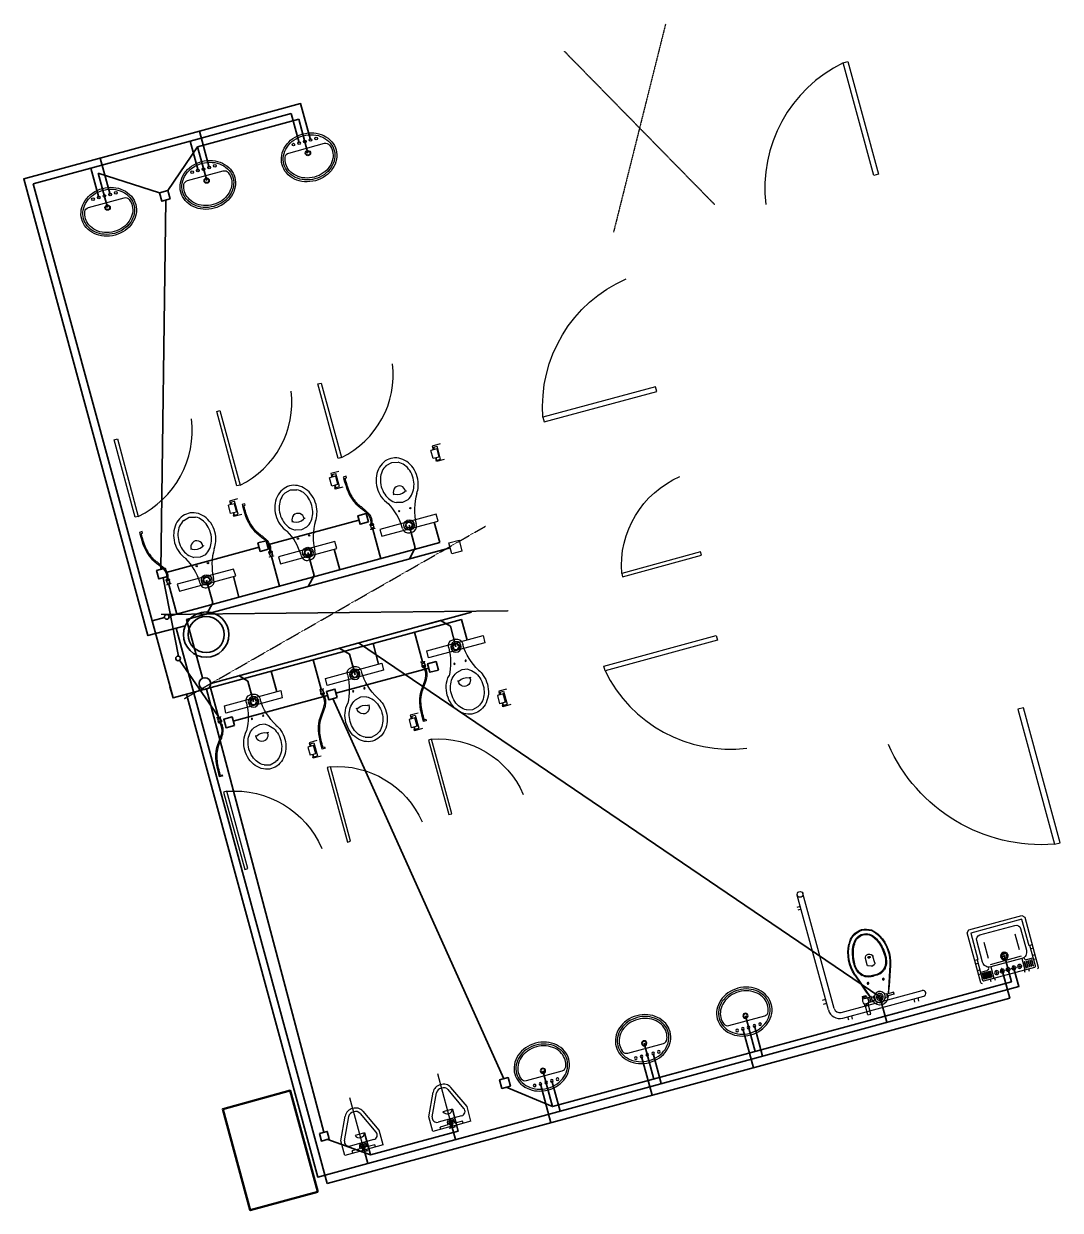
# Model space of a CAD drawing. Header units: millimetres. Extents: x -31731215 to 29997125, y -14487545 to 25622576.
# Drawn here: x 1965087 to 1973978, y -1038664 to -1028488 of the extents above; entities that cross this region are included whole.
import ezdxf

# ---------------------------------------------------------------- set-up
doc = ezdxf.new("R2010")
doc.units = ezdxf.units.MM
doc.header["$MEASUREMENT"] = 0
doc.linetypes.add('CENTER2', pattern=[28.575, 19.05, -3.175, 3.175, -3.175])
doc.linetypes.add('DASHED', pattern=[0.75, 0.5, -0.25])
for name, color, linetype in [('AUDI$BACK', 8, 'Continuous'), ('OFFICE$BACK', 8, 'Continuous'), ('Texty', 3, 'Continuous')]:
    doc.layers.add(name, color=color, linetype=linetype)
for name, color, linetype, lineweight in [('cold water supply', 130, 'Continuous', 35), ('hot water supply', 1, 'Continuous', 35), ('P.4', 250, 'Continuous', 50), ('Soil Pipe', 24, 'Continuous', 35), ('Waste water', 102, 'Continuous', 35)]:
    doc.layers.add(name, color=color, linetype=linetype, lineweight=lineweight)
doc.layers.add('SITE$0', color=7, linetype='Continuous', true_color=0x000000)
doc.layers.get('P.4').off()

# ---------------------------------------------------------------- blocks, each defined once
blk = doc.blocks.new('column 1000 01')
h = blk.add_hatch(color=256)
h.dxf.hatch_style = 1
h.paths.add_polyline_path([(43238, 30170), (43238, 29570), (44138, 29570), (44138, 30170)])
at = {"layer": 'SITE$0', "color": 0, "linetype": 'ByBlock', "lineweight": -2}
blk.add_lwpolyline([(43238, 30170), (43238, 29570), (44138, 29570), (44138, 30170)], close=True, dxfattribs=at)
blk = doc.blocks.new('door')
blk.add_lwpolyline([(-33242.4, 86395.1), (-33204.9, 86394.9), (-33203.7, 85495.2), (-33241.3, 85495.1), (-33242.4, 86395.1)])
blk.add_arc((-33406.7, 86551.5), 1075.6, 280.87775, 351.69853)
blk = doc.blocks.new('010 migitorio 011-h')
at = {"ltscale": 0.5}
for p, q in [((19816, 19845), (19816, 19348)), ((19647, 19813), (19806, 19813)), ((19647, 19813), (19647, 19683)), ((19713, 19748), (19922, 19748)), ((19716, 19813), (19716, 19793)), ((19716, 19793), (19786, 19793)), ((19797, 19815), (19791, 19826)), ((19791, 19826), (19842, 19826)), ((19797, 19815), (19835, 19815)), ((19806, 19815), (19806, 19780)), ((19826, 19815), (19826, 19780)), ((19826, 19813), (19987, 19813)), ((19835, 19815), (19842, 19826)), ((19846, 19793), (19916, 19793)), ((19916, 19813), (19916, 19793)), ((19987, 19813), (19987, 19683)), ((19647, 19683), (19738, 19489)), ((19677, 19691), (19765, 19501)), ((19774, 19672), (19858, 19672)), ((19958, 19691), (19869, 19501)), ((19987, 19683), (19896, 19489))]:
    blk.add_line(p, q, dxfattribs=at)
for centre, radius, start, end in [((19713, 19708), 40, 90, 205.1271), ((19816, 19780), 32.5, 157.3801, 22.6199), ((19816, 19780), 20.2, 119.7324, 60.2676), ((19816, 19780), 10, 180, 0), ((19922, 19708), 40, 334.8729, 90), ((19816, 19657), 44.4, 20.1311, 159.8689), ((19811, 19523), 80, 205.1271, 274.7296), ((19811, 19523), 50, 205.1271, 277.5809), ((19824, 19523), 50, 262.4191, 334.8729), ((19824, 19523), 80, 265.2704, 334.8729)]:
    blk.add_arc(centre, radius, start, end, dxfattribs=at)
blk = doc.blocks.new('wc')
at = {"ltscale": 0.5}
for p, q in [((26207849, 18521053), (26207849, 18543553)), ((26240984, 18549070), (26272172, 18568503)), ((26240984, 18514763), (26240984, 18549070)), ((26257849, 18593553), (26269010, 18593553)), ((26303360, 18549070), (26272172, 18568503)), ((26303360, 18514763), (26303360, 18549070)), ((26475214, 18534799), (26488033, 18587170)), ((26485084, 18486005), (26475214, 18534799)), ((26817830, 18587170), (26830649, 18534799)), ((26830649, 18534799), (26817830, 18482429)), ((26272172, 18497156), (26240984, 18514763)), ((26257849, 18471053), (26269010, 18471053)), ((26272172, 18497156), (26303360, 18514763))]:
    blk.add_line(p, q, dxfattribs=at)
blk.add_lwpolyline([(26303360, 18785239), (26240984, 18782562), (26240984, 18281976), (26303360, 18284653)], close=True)
for centre, radius in [((26272843, 18532269), 45112), ((26272843, 18532269), 24159), ((26409986, 18583344), 5475), ((26409986, 18483572), 5475)]:
    blk.add_circle(centre, radius, dxfattribs=at)
for centre, radius, start, end in [((26254234, 19101272), 507727, 271.6677055, 298.5170774), ((26619625, 18518644), 148366, 128.4996718, 152.4920265), ((26640617, 18497082), 213977, 109.1821443, 132.5103719), ((26639789, 18493294), 180757, 108.2358355, 128.4996718), ((26653186, 18460954), 252230, 70.8178557, 109.1821499), ((26652931, 18453406), 222754, 71.7641645, 108.2358528), ((26666073, 18493294), 180757, 51.5003282, 71.7641645), ((26665755, 18497082), 213977, 49.9739536, 70.8178557), ((26686237, 18518644), 148366, 27.5079735, 51.5003282), ((26685078, 18520089), 183932, 26.2518243, 49.9739536), ((26257849, 18543553), 50000, 90, 180), ((26257849, 18521053), 50000, 180, 270), ((26643000, 18535995), 94385, 150.4589097, 207.5990895), ((26552051, 18589435), 11211, 321.9947613, 43.9680289), ((26568820, 18538777), 52244, 262.7354343, 96.1873838), ((26714904, 18534799), 150676, 333.7481757, 26.25182), ((26254234, 17963541), 507727, 58.7309356, 88.3322945), ((26626566, 18559681), 159516, 207.5079735, 231.5003282), ((26639789, 18576305), 180757, 231.5003282, 251.7641645), ((26551278, 18484479), 11211, 321.9947613, 43.9680289), ((26666073, 18576305), 180757, 288.2358355, 308.4996718), ((26686237, 18550955), 148366, 308.4996718, 332.4920265), ((26685078, 18549509), 183932, 310.0260464, 333.7481757), ((26640617, 18572516), 213977, 234.3001093, 250.8178557), ((26653186, 18608645), 252230, 250.8178557, 289.1821697), ((26652931, 18616192), 222754, 251.7641645, 288.2358153), ((26665755, 18572516), 213977, 289.1821443, 310.0260464)]:
    blk.add_arc(centre, radius, start, end, dxfattribs=at)
blk = doc.blocks.new('tissue')
for p, q in [((26732444, 8055638), (26732444, 7985908)), ((26870874, 8055638), (26870874, 7985908)), ((26732444, 7985908), (26743641, 7985908)), ((26743641, 7985908), (26743641, 8026524)), ((26859678, 8026524), (26743641, 8026524)), ((26744150, 7994175), (26765016, 7994175)), ((26765016, 7988065), (26744150, 7988065)), ((26765016, 8017179), (26838303, 8017179)), ((26765016, 8017179), (26765016, 7965780)), ((26838303, 7965780), (26765016, 7965780)), ((26838303, 8017179), (26838303, 7965780)), ((26859169, 7994175), (26838303, 7994175)), ((26838303, 7988065), (26859169, 7988065)), ((26859678, 7985908), (26859678, 8026524)), ((26870874, 7985908), (26859678, 7985908))]:
    blk.add_line(p, q)
blk = doc.blocks.new('bidet')
for p, q in [((25062016, 7027101), (25065016, 7027101)), ((25062016, 7027101), (25062016, 7003101)), ((25065016, 7030101), (25067266, 7030101)), ((25065016, 7030101), (25065016, 7000101)), ((25067266, 7030101), (25067266, 7000101)), ((25067266, 7029351), (25068766, 7029351)), ((25068766, 7030101), (25073266, 7030101)), ((25068766, 7000101), (25068766, 7030101)), ((25073266, 7000101), (25073266, 7030101)), ((25073266, 7029351), (25074766, 7029351)), ((25074766, 7030101), (25077016, 7030101)), ((25074766, 7030101), (25074766, 7000101)), ((25077016, 7030101), (25077016, 7000101)), ((25077016, 7027101), (25095016, 7027101)), ((25095016, 7027101), (25095016, 7003101)), ((25095016, 7024101), (25101016, 7024101)), ((25107016, 7031301), (25107016, 6998901)), ((25108816, 7033101), (25110016, 7033101)), ((25062016, 7003101), (25065016, 7003101)), ((25065016, 7000101), (25067266, 7000101)), ((25067266, 7000851), (25068766, 7000851)), ((25068766, 7000101), (25073266, 7000101)), ((25073266, 7000851), (25074766, 7000851)), ((25074766, 7000101), (25077016, 7000101)), ((25077016, 7003101), (25095016, 7003101)), ((25095016, 7006101), (25101016, 7006101)), ((25108816, 6997101), (25110016, 6997101))]:
    blk.add_line(p, q)
blk.add_lwpolyline([(24612669, 7143138), (24625258, 7143138), (24625258, 7118034), (24612669, 7118034)], close=True)
for centre, radius, start, end in [((25101016, 7030101), 6000, 270, 0), ((25108816, 7031301), 1800, 90, 180), ((25101016, 7000101), 6000, 14.4775122, 90), ((25108816, 6998901), 1800, 180, 270)]:
    blk.add_arc(centre, radius, start, end)
blk.add_open_spline([(24624837, 7132927), (24635294, 7132810), (24645722, 7132692), (24677625, 7132068), (24698945, 7131277), (24740851, 7127474), (24761433, 7124461), (24796844, 7115922), (24811887, 7111157), (24831646, 7102887), (24836658, 7100609), (24845726, 7096129), (24849794, 7093985), (24856332, 7090308), (24858816, 7088854), (24863789, 7085838), (24866275, 7084278), (24873730, 7079471), (24878698, 7076092), (24892744, 7066244), (24901827, 7059525), (24920116, 7046196), (24929321, 7039586), (24948027, 7027309), (24957529, 7021640), (24973918, 7013667), (24980663, 7010867), (24994468, 7006432), (25001531, 7004797), (25014824, 7003190), (25021004, 7002996), (25028987, 7003559), (25030710, 7003728), (25033763, 7004113), (25035091, 7004310), (25037726, 7004753), (25039035, 7005000), (25042941, 7005802), (25045516, 7006419), (25052911, 7008363), (25057659, 7009825), (25063239, 7011581), (25064169, 7011875), (25065094, 7012167)], degree=3, knots=[0, 0, 0, 0, 30.774057966, 30.774057966, 94.568839857, 94.568839857, 158.363621749, 158.363621749, 207.135062188, 207.135062188, 223.889371783, 223.889371783, 237.689016859, 237.689016859, 246.218207496, 246.218207496, 254.747398133, 254.747398133, 271.805779406, 271.805779406, 302.9547894, 302.9547894, 334.103799395, 334.103799395, 365.252809389, 365.252809389, 386.358730337, 386.358730337, 407.464651286, 407.464651286, 425.187755908, 425.187755908, 430.045537315, 430.045537315, 433.766570349, 433.766570349, 437.487603383, 437.487603383, 444.929669452, 444.929669452, 459.093550357, 459.093550357, 461.939970856, 461.939970856, 461.939970856, 461.939970856])
blk.add_spline([(24624952, 7143138), (24862372, 7098591), (25032481, 7014254), (25062016, 7021903)], degree=3)
blk = doc.blocks.new('wb')
for points in [[(29248728, 19241429, -0.17366097), (29248728, 19428176, -0.092514488), (29293288, 19504508, -0.103142476), (29362153, 19557115, -0.227181945), (29517872, 19557115, -0.103142476), (29586737, 19504508, -0.092514488), (29631297, 19428176, -0.173660802), (29631297, 19241429, -0.092514488), (29586737, 19165097, -0.103142476), (29517872, 19112491, -0.227181773), (29362153, 19112491, -0.103142476), (29293288, 19165097, -0.092514488), (29248728, 19241429, -0.086185492)], [(29263791, 19246824, -0.17366097), (29263791, 19422782, -0.092514488), (29305391, 19494044, -0.103142476), (29369066, 19542685, -0.227181945), (29510959, 19542685, -0.103142476), (29574633, 19494044, -0.092514488), (29616234, 19422782, -0.173660802), (29616234, 19246824, -0.092514488), (29574633, 19175562, -0.103142476), (29510959, 19126921, -0.227181773), (29369066, 19126921, -0.103142476), (29305391, 19175562, -0.092514488), (29263791, 19246824, -0.086185492)]]:
    blk.add_lwpolyline(points, format="xyb")
blk.add_lwpolyline([(29521395, 19493678), (29521395, 19175927, -0.305696328), (29495548, 19137601, -0.210759613), (29375979, 19141350, -0.103142476), (29317495, 19186026, -0.092514488), (29278854, 19252218, -0.17366097), (29278854, 19417387, -0.092514488), (29317495, 19483580, -0.103142476), (29375979, 19528256, -0.2107597), (29495548, 19532004, -0.305696328)], format="xyb", close=True)
for centre, radius in [((29580466, 19436316), 11524), ((29477512, 19334803), 22670), ((29477512, 19334803), 17228), ((29580466, 19385777), 11524), ((29580466, 19335111), 11524), ((29580466, 19283829), 11524), ((29580466, 19233290), 11524)]:
    blk.add_circle(centre, radius)
blk = doc.blocks.new('FLUSH')
for p, q in [((0.149, 0), (0.121, 0)), ((0.121, 0), (0.121, -0.084)), ((0.149, 0), (0.149, -0.084)), ((-0.076, -0.122), (-0.069, -0.104)), ((-0.075, -0.122), (-0.069, -0.104)), ((-0.047, -0.115), (-0.047, -0.107)), ((-0.044, -0.107), (-0.047, -0.107)), ((0.053, -0.106), (0.044, -0.106)), ((0.053, -0.106), (0.053, -0.153)), ((0.072, -0.113), (0.069, -0.104)), ((0.072, -0.113), (0.069, -0.104)), ((0.076, -0.105), (0.092, -0.105)), ((0.076, -0.154), (0.076, -0.105)), ((0.092, -0.154), (0.092, -0.105)), ((0.092, -0.108), (0.108, -0.108)), ((0.125, -0.107), (0.108, -0.107)), ((0.108, -0.107), (0.108, -0.152)), ((0.115, -0.103), (0.115, -0.107)), ((0.156, -0.103), (0.115, -0.103)), ((0.156, -0.105), (0.115, -0.105)), ((0.153, -0.084), (0.118, -0.084)), ((0.118, -0.084), (0.118, -0.103)), ((0.135, -0.086), (0.135, -0.101)), ((0.153, -0.084), (0.153, -0.103)), ((0.156, -0.103), (0.156, -0.105)), ((-0.17, -0.384), (-0.11, -0.205)), ((-0.164, -0.386), (-0.08, -0.137)), ((-0.132, -0.12), (-0.134, -0.122)), ((-0.134, -0.122), (-0.134, -0.137)), ((-0.132, -0.139), (-0.134, -0.137)), ((-0.132, -0.12), (-0.072, -0.122)), ((-0.132, -0.12), (-0.132, -0.139)), ((-0.132, -0.139), (-0.072, -0.137)), ((-0.11, -0.205), (-0.082, -0.138)), ((-0.072, -0.122), (-0.072, -0.137)), ((-0.066, -0.113), (-0.068, -0.116)), ((-0.068, -0.143), (-0.068, -0.116)), ((-0.066, -0.146), (-0.068, -0.143)), ((-0.047, -0.113), (-0.066, -0.113)), ((-0.066, -0.146), (-0.066, -0.113)), ((-0.047, -0.146), (-0.066, -0.146)), ((-0.047, -0.144), (-0.047, -0.152)), ((-0.044, -0.152), (-0.047, -0.152)), ((-0.01, -0.112), (-0.019, -0.13)), ((-0.019, -0.13), (-0.01, -0.147)), ((0.01, -0.112), (-0.01, -0.112)), ((-0.01, -0.147), (0.01, -0.147)), ((0.019, -0.13), (0.01, -0.112)), ((0.01, -0.147), (0.019, -0.13)), ((0.053, -0.153), (0.044, -0.153)), ((0.053, -0.113), (0.076, -0.113)), ((0.053, -0.146), (0.076, -0.146)), ((0.076, -0.154), (0.092, -0.154)), ((0.079, -0.13), (0.09, -0.13)), ((0.164, -0.386), (0.085, -0.154)), ((0.11, -0.205), (0.089, -0.154)), ((0.092, -0.151), (0.108, -0.151)), ((0.125, -0.152), (0.108, -0.152)), ((0.17, -0.384), (0.11, -0.205)), ((0.115, -0.152), (0.115, -0.164)), ((0.156, -0.154), (0.115, -0.154)), ((0.156, -0.164), (0.115, -0.164)), ((0.118, -0.164), (0.118, -0.175)), ((0.153, -0.175), (0.118, -0.175)), ((0.135, -0.166), (0.135, -0.173)), ((0.153, -0.164), (0.153, -0.175)), ((0.156, -0.154), (0.156, -0.164)), ((-0.003, -0.423), (-0.028, -0.432)), ((0.003, -0.423), (0.028, -0.432)), ((-0.036, -0.444), (-0.036, -0.504)), ((0.036, -0.444), (0.036, -0.504))]:
    blk.add_line(p, q)
at = {"extrusion": (0, 0, -1)}
for centre, major_axis, start_param, end_param in [((0, -0.13), (0, 0.0757), -1.231295, 1.231295), ((-0.019, -0.118), (0, 0.0298), -1.419775, -1.179631), ((0.021, -0.124), (0, 0.0329), 0.97281, 1.434435), ((0.107, -0.117), (0, 0.0319), 4.321224, 5.103554), ((0.061, -0.117), (0, 0.0319), 1.179631, 1.961962), ((0.146, -0.13), (0, 0.0402), 4.127556, 5.297222), ((0.126, -0.108), (0, 0.0241), -0.391165, 0.391165), ((0.126, -0.078), (0, 0.0241), 2.750427, 3.532758), ((0.144, -0.108), (0, 0.0241), -0.391165, 0.391165), ((0.144, -0.078), (0, 0.0241), 2.750427, 3.532758), ((0.107, -0.13), (0, 0.0562), 1.11205, 2.029543), ((-0.066, -0.127), (0, 0.00815), -0.876897, -0.240302), ((-0.066, -0.132), (0, 0.00815), 3.381895, 4.018489), ((-0.019, -0.141), (0, 0.0298), 4.321224, 4.561367), ((0.021, -0.135), (0, 0.0329), 1.707158, 2.168783), ((0.107, -0.142), (0, 0.0319), 4.321224, 5.103554), ((0.061, -0.142), (0, 0.0319), 1.179631, 1.961962), ((0.126, -0.188), (0, 0.0241), -0.391165, 0.391165), ((0.126, -0.151), (0, 0.0241), 2.750427, 3.532758), ((0.144, -0.188), (0, 0.0241), -0.391165, 0.391165), ((0.144, -0.151), (0, 0.0241), 2.750427, 3.532758), ((0.148, -0.501), (0, 0.351), 4.202254, 5.051891), ((0.148, -0.501), (0, 0.345), 4.20209, 5.051891), ((0.121, -0.501), (0, 0.284), -1.440158, -1.241544), ((0.121, -0.501), (0, 0.276), -1.438454, -1.243502), ((0.044, -0.503), (0, 0.211), -1.108861, -0.8275), ((0.044, -0.503), (0, 0.203), -1.106209, -0.830778), ((-0.005, -0.494), (0, 0.169), -0.664451, -0.307045), ((-0.005, -0.494), (0, 0.161), -0.660345, -0.310765), ((-0.011, -0.615), (0, 0.286), -0.15889, 0.041249), ((-0.011, -0.615), (0, 0.278), -0.156709, 0.041249), ((-0.024, -0.444), (0, 0.013), 4.712389, 5.952888), ((0, -0.433), (0, 0.0108), -0.330297, 0.330297), ((0.011, -0.615), (0, 0.286), -0.041249, 0.15889), ((0.011, -0.615), (0, 0.278), -0.041249, 0.156709), ((0.024, -0.444), (0, 0.013), 0.330297, 1.570796), ((0.005, -0.494), (0, 0.161), 0.310765, 0.660345), ((0.005, -0.494), (0, 0.169), 0.307045, 0.664451), ((-0.044, -0.503), (0, 0.203), 0.830778, 1.106209), ((-0.044, -0.503), (0, 0.211), 0.8275, 1.108861), ((-0.121, -0.501), (0, 0.276), 1.243502, 1.438454), ((-0.121, -0.501), (0, 0.284), 1.241544, 1.440158), ((-0.148, -0.501), (0, 0.345), 1.231295, 2.081095), ((-0.148, -0.501), (0, 0.351), 1.231295, 2.080931), ((0.288, -0.471), (0, 0.456), 4.421087, 4.726852), ((0.288, -0.471), (0, 0.448), 4.4213, 4.725796), ((0, -0.498), (0, 0.0383), 1.72434, 4.558845), ((-0.288, -0.471), (0, 0.448), 1.55739, 1.861885), ((-0.288, -0.471), (0, 0.456), 1.556334, 1.862098), ((0.093, -0.526), (0, 0.246), 4.10649, 4.397651), ((0.093, -0.526), (0, 0.238), 4.104922, 4.397253), ((-0.093, -0.526), (0, 0.238), 1.885932, 2.178264), ((-0.093, -0.526), (0, 0.246), 1.885534, 2.176695), ((0.038, -0.57), (0, 0.217), 3.788, 4.219611), ((0.038, -0.57), (0, 0.211), 3.790144, 4.219878), ((0.001, -0.605), (0, 0.123), 3.154769, 4.197589), ((0.001, -0.605), (0, 0.115), 3.154769, 4.200787), ((0.014, -0.553), (0, 0.218), 3.206495, 3.648986), ((0.014, -0.553), (0, 0.211), 3.206495, 3.646849), ((-0.001, -0.605), (0, 0.115), 2.082398, 3.128417), ((-0.001, -0.605), (0, 0.123), 2.085597, 3.128417), ((-0.014, -0.553), (0, 0.211), 2.636337, 3.07669), ((-0.014, -0.553), (0, 0.218), 2.634199, 3.07669), ((-0.038, -0.57), (0, 0.211), 2.063308, 2.493041), ((-0.038, -0.57), (0, 0.217), 2.063574, 2.495186)]:
    blk.add_ellipse(centre, major_axis=major_axis, ratio=0.961414, start_param=start_param, end_param=end_param, dxfattribs=at)
for centre, major_axis in [((0, -0.13), (0, 0.0514)), ((0, -0.13), (0, 0.0325)), ((0, -0.13), (0, 0.0314)), ((0, -0.13), (0, 0.0173)), ((-0.073, -0.279), (0, 0.00865)), ((0.073, -0.279), (0, 0.00865))]:
    blk.add_ellipse(centre, major_axis=major_axis, ratio=0.961414, dxfattribs=at)
blk.add_ellipse((0, -0.507), major_axis=(-0.0104, 0), ratio=0.780101, start_param=-1.570796, end_param=4.712389)
blk = doc.blocks.new('disabled')
at = {"linetype": 'ByBlock', "ltscale": 2}
for p, q in [((21815364, 16694862), (22835364, 16694862)), ((21873061, 16694862), (21873061, 16724803)), ((21908061, 16694862), (21908061, 16724803)), ((22709812, 16694862), (22709812, 16724803)), ((22734812, 16694862), (22734812, 16724803)), ((21715364, 16594862), (21715364, 15874862)), ((21765364, 16594862), (21765364, 15874862)), ((21815364, 16644862), (22835364, 16644862)), ((21685424, 16550158), (21715364, 16550158)), ((21685424, 16515158), (21715364, 16515158)), ((21685424, 15960620), (21715364, 15960620)), ((21685424, 15925620), (21715364, 15925620))]:
    blk.add_line(p, q, dxfattribs=at)
blk.add_circle((22835364, 16669862), 25000)
for centre, radius, start, end in [((21815364, 16594862), 100000, 90, 180), ((21815364, 16594862), 50000, 90, 180), ((21740364, 15874862), 25000, 180, 360)]:
    blk.add_arc(centre, radius, start, end, dxfattribs=at)
at = {"xscale": 935000.0000000006, "yscale": 935000.0000000006, "zscale": 1000000, "rotation": 90.00000000001971}
blk.add_blockref('FLUSH', (21685424, 16239803), dxfattribs=at)
blk = doc.blocks.new('disabled sink')
for p, q in [((23281579, 15120725), (23281579, 15262584)), ((23558317, 15120725), (23558317, 15262584)), ((23164948, 15104803), (23184948, 15104803)), ((23282448, 15064803), (23557448, 15064803)), ((23419948, 15067303), (23419948, 15142303)), ((23674948, 15104803), (23654948, 15104803)), ((23164948, 15044803), (23184948, 15044803)), ((23164948, 15009803), (23184948, 15009803)), ((23282448, 15044803), (23282448, 14944803)), ((23557448, 15044803), (23557448, 14944803)), ((23674948, 15044803), (23654948, 15044803)), ((23674948, 15009803), (23654948, 15009803)), ((23249948, 14944803), (23249948, 14924803)), ((23287448, 14944803), (23287448, 14924803)), ((23552448, 14944803), (23552448, 14924803)), ((23589948, 14944803), (23589948, 14924803))]:
    blk.add_line(p, q)
at = {"linetype": 'CENTER2', "ltscale": 0.04}
for p, q in [((23457448, 15104803), (23382448, 15104803)), ((23340948, 14984803), (23294948, 14984803)), ((23317948, 14961803), (23317948, 15007803)), ((23391948, 14984803), (23345948, 14984803)), ((23368948, 14961803), (23368948, 15007803)), ((23442948, 14984803), (23396948, 14984803)), ((23419948, 14961803), (23419948, 15007803)), ((23493948, 14984803), (23447948, 14984803)), ((23470948, 14961803), (23470948, 15007803)), ((23544948, 14984803), (23498948, 14984803)), ((23521948, 14961803), (23521948, 15007803))]:
    blk.add_line(p, q, dxfattribs=at)
for points in [[(23664948, 14924803, 0.414213562), (23674948, 14934803), (23674948, 15379803), (23654948, 15399803), (23184948, 15399803), (23164948, 15379803), (23164948, 14934803, 0.414213562), (23174948, 14924803)], [(23654948, 15134803), (23654948, 14952803, -0.414213562), (23646948, 14944803), (23192948, 14944803, -0.414213562), (23184948, 14952803), (23184948, 15134803)], [(23262448, 15048393), (23262448, 15042303, -0.414213562), (23244948, 15024803), (23188904, 15024803)], [(23215206, 15008803, -1.00000002), (23221206, 15008803), (23221206, 14960803), (23215206, 14960803), (23215206, 15008803, -0.390654535)], [(23231206, 15008803, -1.00000002), (23237206, 15008803), (23237206, 14960803), (23231206, 14960803), (23231206, 15008803, -0.390654535)], [(23650762, 15024803), (23594948, 15024803, -0.414213562), (23577448, 15042303), (23577448, 15048393)]]:
    blk.add_lwpolyline(points, format="xyb")
for points in [[(23192948, 15134803), (23192948, 15368205), (23194546, 15369803), (23645350, 15369803), (23646948, 15368205), (23646948, 15134803)], [(23164948, 15134803), (23184948, 15134803)], [(23654948, 15134803), (23674948, 15134803)]]:
    blk.add_lwpolyline(points)
for points in [[(23614948, 15294803, 0.414213562), (23574948, 15334803), (23264948, 15334803, 0.414213562), (23224948, 15294803), (23224948, 15102303, 0.414213562), (23282448, 15044803), (23557448, 15044803, 0.414213562), (23614948, 15102303)], [(23205206, 14960803, -0.999999847), (23199206, 14960803), (23199206, 15008803, -1.000000173), (23205206, 15008803)], [(23253206, 14960803, -0.999999847), (23247206, 14960803), (23247206, 15008803, -1.000000173), (23253206, 15008803)], [(23269206, 14960803, -0.999999847), (23263206, 14960803), (23263206, 15008803, -1.000000173), (23269206, 15008803)], [(23570690, 14960803, 0.999999846), (23576690, 14960803), (23576690, 15008803, 1.000000173), (23570690, 15008803)], [(23586690, 14960803, 0.999999846), (23592690, 14960803), (23592690, 15008803, 1.000000173), (23586690, 15008803)], [(23602690, 14960803, 0.999999846), (23608690, 14960803), (23608690, 15008803, 1.000000173), (23602690, 15008803)], [(23618690, 14960803, 0.999999846), (23624690, 14960803), (23624690, 15008803, 1.000000173), (23618690, 15008803)], [(23634690, 14960803, 0.999999846), (23640690, 14960803), (23640690, 15008803, 1.000000173), (23634690, 15008803)]]:
    blk.add_lwpolyline(points, format="xyb", close=True)
for centre, radius in [((23419948, 15104803), 32500), ((23419948, 15104803), 22500), ((23317948, 14984803), 17000), ((23368948, 14984803), 17000), ((23419948, 14984803), 17000), ((23470948, 14984803), 17000), ((23521948, 14984803), 17000)]:
    blk.add_circle(centre, radius)

msp = doc.modelspace()

# ---------------------------------------------------------------- linework, layer by layer
at = {"layer": 'cold water supply'}
for p, q in [((1967382.242, -1029259.308, 0), (1967450.528, -1029510.565, 0)), ((1965168.736, -1029861.065, 0), (1966513.762, -1029495.41, 0)), ((1966513.762, -1029495.41, 0), (1966582.049, -1029746.667, 0)), ((1966161.703, -1033513.603, 0), (1965168.736, -1029861.065, 0)), ((1968655.636, -1032938.233, 0), (1968607.749, -1032762.083, 0)), ((1966333.249, -1033569.59, 0), (1968655.636, -1032938.233, 0)), ((1966294.67, -1033580.15, 0), (1966187.7, -1033609.231, 0))]:
    msp.add_line(p, q, dxfattribs=at)
at = {"layer": 'cold water supply', "elevation": 0}
for points in [[(1967382.242, -1029259.308), (1966513.746, -1029495.348)], [(1965729.749, -1029978.886), (1965661.314, -1029727.154)], [(1968079.883, -1032821.468), (1968149.065, -1033075.948)], [(1967797.138, -1033171.622), (1967749.173, -1032995.188)], [(1967212.509, -1033057.269), (1967281.691, -1033311.75)], [(1966933.105, -1033406.515), (1966884.983, -1033229.502)], [(1966332.237, -1033296.577), (1966401.419, -1033551.058)], [(1966161.703, -1033513.603), (1966367.422, -1034270.321), (1968841.177, -1033597.814), (1968889.055, -1033773.93)], [(1968507.745, -1033959.067), (1968439.241, -1033707.083)], [(1968131.043, -1033979.689), (1968083.244, -1033803.864)], [(1967639.266, -1034195.169), (1967570.762, -1033943.185)], [(1967208.884, -1034041.564), (1967256.683, -1034217.389)], [(1966341.425, -1034174.693), (1966367.422, -1034270.321)], [(1968037.926, -1038261.899), (1967608.306, -1038378.694), (1966482.884, -1034238.933)], [(1966758.817, -1034434.525), (1966690.314, -1034182.541)], [(1973574.834, -1036569.159), (1973622.298, -1036743.749), (1968037.926, -1038261.899)], [(1972489.887, -1037051.603), (1972430.444, -1036834.634)], [(1971353.647, -1037081.976), (1971424.154, -1037341.33)], [(1970485.168, -1037318.078), (1970555.675, -1037577.431)], [(1969616.636, -1037553.984), (1969687.196, -1037813.533)], [(1968751.472, -1037912.05), (1968791.116, -1038057.876)], [(1967998.283, -1038116.073), (1968037.926, -1038261.899)]]:
    msp.add_lwpolyline(points, dxfattribs=at)
at = {"layer": 'cold water supply'}
msp.add_circle((1966314.003, -1033575.028, 0), 20, dxfattribs=at)
at = {"layer": 'hot water supply', "elevation": 0}
for points in [[(1966593.899, -1029409.105), (1967461.972, -1029173.114), (1967546.74, -1029484.925)], [(1966471.861, -1033652.854), (1966151.783, -1033735.813), (1965086.913, -1029818.79), (1966593.899, -1029409.105), (1966678.261, -1029721.027)], [(1965827.544, -1029951.418), (1965742.999, -1029640.428)], [(1966394.713, -1033672.849), (1967689.509, -1038435.638)], [(1967689.509, -1038435.638), (1973543.924, -1036844.075), (1973476.457, -1036595.904)], [(1971255.27, -1037108.72), (1971345.781, -1037441.656)], [(1970386.791, -1037344.822), (1970477.302, -1037677.758)], [(1969518.259, -1037580.729), (1969608.823, -1037913.86)]]:
    msp.add_lwpolyline(points, dxfattribs=at)
at = {"layer": 'hot water supply'}
for radius in [194.384, 154.523]:
    msp.add_circle((1966651.606, -1033726.863, 0), radius, dxfattribs=at)
at = {"layer": 'OFFICE$BACK', "linetype": 'DASHED', "lineweight": -2, "ltscale": 0.4}
for p, q in [((1966462.483, -1034276.737, 0), (1969046.511, -1032798.031, 0)), ((1966265.974, -1033552.939, 0), (1969242.959, -1033521.602, 0))]:
    msp.add_line(p, q, dxfattribs=at)
at = {"layer": 'OFFICE$BACK', "linetype": 'DASHED', "lineweight": -2, "ltscale": 0.4, "elevation": 0}
msp.add_lwpolyline([(1970592.396, -1028488.116), (1970145.806, -1030276.097)], dxfattribs=at)
at = {"layer": 'OFFICE$BACK', "linetype": 'DASHED', "lineweight": -2, "ltscale": 0.4}
msp.add_lwpolyline([(1971014.285, -1030039.995), (1969723.917, -1028724.218)], dxfattribs=at)
at = {"layer": 'Soil Pipe', "elevation": 0}
for points in [[(1968392.299, -1032787.491), (1968445.537, -1032983.323), (1968395.168, -1033078.251)], [(1966621.697, -1034098.5), (1966484.328, -1033596.789), (1968745.685, -1032982.024)], [(1967523.741, -1033023.302), (1967576.979, -1033219.134), (1967526.61, -1033314.062)], [(1966655.587, -1033258.691), (1966708.825, -1033454.523), (1966658.455, -1033549.452)], [(1968551.605, -1033636.081), (1968928.747, -1033533.552)], [(1966690.842, -1034146.059), (1968662.151, -1033606.028), (1968746.517, -1033655.187), (1968794.508, -1033831.716)], [(1967928.848, -1034070.681), (1967880.857, -1033894.152), (1967796.856, -1033845.206)], [(1972430.444, -1036834.634), (1967957.218, -1033797.669)], [(1967057.953, -1034303.498), (1967009.963, -1034126.969), (1966932.285, -1034076.304)], [(1967661.984, -1037995.157), (1966653.625, -1034195.087)], [(1968763.262, -1037796.406), (1968814.327, -1037984.244)], [(1968814.327, -1037984.244), (1968061.324, -1038188.953), (1967695.468, -1038055.589)], [(1968010.259, -1038001.115), (1968061.324, -1038188.953)]]:
    msp.add_lwpolyline(points, dxfattribs=at)
at = {"layer": 'Soil Pipe'}
msp.add_lwpolyline([(1967622.598, -1038005.864), (1967689.704, -1037987.621), (1967707.306, -1038052.371), (1967640.201, -1038070.614)], close=True, dxfattribs=at)
msp.add_circle((1966640.847, -1034146.748, 0), 50, dxfattribs=at)
at = {"layer": 'Texty'}
msp.add_lwpolyline([(1968733.704, -1032941.299), (1968820.41, -1032917.727), (1968846.007, -1033011.884), (1968759.301, -1033035.455)], close=True, dxfattribs=at)
at = {"layer": 'Waste water', "elevation": 0}
for points in [[(1967445.714, -1029307.618), (1966577.235, -1029543.719)], [(1967445.714, -1029307.618), (1967524.56, -1029597.645)], [(1966577.235, -1029543.719), (1966323.01, -1029917.929)], [(1966577.235, -1029543.719), (1966656.081, -1029833.747)], [(1965805.946, -1030064.862), (1965725.514, -1029769.001)], [(1965725.514, -1029769.001), (1966250.636, -1029937.604)], [(1966306.498, -1030000.139), (1966263.348, -1033167.41)], [(1967962.111, -1032744.451), (1967177.585, -1032957.729)], [(1967105.211, -1032977.405), (1966309.372, -1033193.759)], [(1966283.023, -1033239.783), (1966413.334, -1033911.041)], [(1966786.443, -1034473.335), (1966422.129, -1033947.314)], [(1967765.215, -1034230.198), (1968561.321, -1034013.772)], [(1966884.594, -1034469.285), (1967692.762, -1034249.579)], [(1969205.079, -1037536.349), (1967738.866, -1034276.223)], [(1973498.637, -1036483.184), (1973558.796, -1036704.471), (1969623.694, -1037774.256), (1969224.754, -1037608.722)], [(1971277.45, -1036996), (1971360.706, -1037302.247)], [(1970408.971, -1037232.102), (1970492.226, -1037538.349)], [(1969540.439, -1037468.008), (1969623.694, -1037774.256)]]:
    msp.add_lwpolyline(points, dxfattribs=at)
for points in [[(1966342.685, -1029990.302), (1966323.01, -1029917.929), (1966250.636, -1029937.604), (1966270.312, -1030009.977)], [(1968044.321, -1032760.962), (1968024.646, -1032688.589), (1967952.273, -1032708.264), (1967971.948, -1032780.637)], [(1967187.422, -1032993.916), (1967167.747, -1032921.543), (1967095.374, -1032941.218), (1967115.049, -1033013.591)], [(1966319.21, -1033229.946), (1966299.535, -1033157.572), (1966227.162, -1033177.247), (1966246.837, -1033249.621)], [(1968643.611, -1034030.574), (1968623.936, -1033958.201), (1968551.562, -1033977.876), (1968571.237, -1034050.249)], [(1967775.053, -1034266.385), (1967755.377, -1034194.012), (1967683.004, -1034213.687), (1967702.679, -1034286.06)], [(1966894.431, -1034505.471), (1966874.756, -1034433.098), (1966802.383, -1034452.773), (1966822.058, -1034525.146)], [(1969260.941, -1037598.885), (1969241.265, -1037526.511), (1969168.892, -1037546.187), (1969188.567, -1037618.56)]]:
    msp.add_lwpolyline(points, close=True, dxfattribs=at)
at = {"layer": 'Waste water'}
msp.add_circle((1966410.741, -1033930.872, 0), 20, dxfattribs=at)

# ---------------------------------------------------------------- block references
at = {"layer": 'AUDI$BACK'}
for name, p, xscale, yscale, zscale, rotation in [('door', (1911718.298, -946744.733, 0), 1.111091560712858, 1.111091560712858, 1.111091560712858, 195.1224006164915), ('wb', (1993915.192, -1052970.553, 0), 0.0009999999999999996, 0.0009999999999999996, 0.0009999999999999996, 105.2086876161717), ('wb', (1993046.713, -1053206.655, 0), 0.0009999999999999996, 0.0009999999999999996, 0.0009999999999999996, 105.2086876161717), ('wb', (1992196.649, -1053437.751, 0), 0.0009999999999999996, 0.0009999999999999996, 0.0009999999999999996, 105.2086876161717), ('door', (1868178.682, -1021335.468, 0), -1.111111111114054, 1.111111111114054, 1.111111111114055, 285.2949746155955), ('door', (2007817.572, -1086577.887, 0), 0.7359790668188788, 0.7359790668188788, 0.7359790668188788, 15.12240061855941), ('door', (2006949.014, -1086813.698, 0), 0.7359790668188788, 0.7359790668188788, 0.7359790668188788, 15.12240061855941), ('door', (2007500.524, -1089196.101, 0), 0.7637577220066989, 0.7637577220066989, 0.7637577220066989, 15.03555213720322), ('tissue', (1953886.983, -1008399.149, 0), 0.0009999999999999994, 0.0009999999999999994, 0.0009999999999999994, 285.1703172891033), ('wc', (1993154.078, -1053295.088, 0), 0.000999999999999999, 0.000999999999999999, 0.000999999999999999, 105.1703172891036), ('wc', (1992285.52, -1053530.899, 0), 0.000999999999999999, 0.000999999999999999, 0.000999999999999999, 105.1703172891036), ('tissue', (1953018.425, -1008634.96, 0), 0.0009999999999999994, 0.0009999999999999994, 0.0009999999999999994, 285.1703172891033), ('bidet', (1968281.217, -1006751.587, 0), -0.0009999999999999994, 0.0009999999999999992, 0.0009999999999999998, 105.1703172891035), ('door', (1899262.742, -1025832.409, 0), -0.7777778213826292, 0.7777778213826293, 0.7777778213826299, 285.2949746159154), ('wc', (1991417.366, -1053766.288, 0), 0.000999999999999999, 0.000999999999999999, 0.000999999999999999, 105.1703172891036), ('tissue', (1952149.788, -1008870.481, 0), 0.0009999999999999994, 0.0009999999999999994, 0.0009999999999999994, 285.1703172891033), ('bidet', (1967412.659, -1006987.398, 0), -0.0009999999999999994, 0.0009999999999999992, 0.0009999999999999998, 105.1703172891035), ('bidet', (1966531.958, -1007226.19, 0), -0.0009999999999999994, 0.0009999999999999992, 0.0009999999999999998, 105.1703172891035), ('wc', (1979785.417, -1003617.362, 0), -0.0009999999999999992, 0.0009999999999999992, 0.0009999999999999994, 105.2086876161716), ('door', (1887992.62, -1094435.826, 0), 1.111111111114054, 1.111111111114054, 1.111111111114054, 285.1224006167307), ('wc', (1978916.859, -1003853.173, 0), -0.0009999999999999992, 0.0009999999999999992, 0.0009999999999999994, 105.2086876161716), ('bidet', (1981865.494, -1056349.041, 0), 0.0009999999999999996, 0.0009999999999999996, 0.0009999999999999996, 105.2086876161717), ('wc', (1978048.862, -1004089.144, 0), -0.0009999999999999992, 0.0009999999999999992, 0.0009999999999999994, 105.2086876161716), ('bidet', (1980996.936, -1056584.852, 0), 0.0009999999999999996, 0.0009999999999999996, 0.0009999999999999996, 105.2086876161717), ('tissue', (1968503.711, -1062237.161, 0), -0.000999999999999999, 0.0009999999999999996, 0.0009999999999999996, 285.2086876161716), ('door', (1961294.614, -1157159.073, 0), -1.333333333336536, 1.333333333336536, 1.333333333336537, 15.2949746157794), ('bidet', (1980116.822, -1056824.117, 0), 0.0009999999999999996, 0.0009999999999999996, 0.0009999999999999996, 105.2086876161717), ('tissue', (1967745.843, -1062442.92, 0), -0.000999999999999999, 0.0009999999999999996, 0.0009999999999999996, 285.2086876161716), ('door', (1975603.899, -967488.735, 0), -0.7359790668188789, 0.7359790668188788, 0.7359790668188788, 195.2566042867036), ('tissue', (1966877.364, -1062679.022, 0), -0.000999999999999999, 0.0009999999999999996, 0.0009999999999999996, 285.2086876161716), ('door', (1974735.341, -967724.546, 0), -0.7359790668188789, 0.7359790668188788, 0.7359790668188788, 195.2566042867036), ('door', (1974006.305, -965390.342, 0), -0.7637577220066993, 0.7637577220066989, 0.763757722006699, 195.3434527680597), ('disabled', (1993822.119, -1053617.212, 0), 0.0009999999999999996, 0.0009999999999999996, 0.0009999999999999996, 105.2086876160422), ('disabled sink', (2000060.868, -1044915.083, 0), -0.0009999999999999998, 0.0009999999999999998, 0.001000000000000001, 15.20868761604214), ('wb', (1982202.087, -1003478.682, 0), -0.0009999999999999992, 0.0009999999999999992, 0.0009999999999999994, 105.2086876161716), ('wb', (1981333.608, -1003714.783, 0), -0.0009999999999999992, 0.0009999999999999992, 0.0009999999999999994, 105.2086876161716), ('wb', (1980465.076, -1003950.69, 0), -0.0009999999999999992, 0.0009999999999999992, 0.0009999999999999994, 105.2086876161716)]:
    msp.add_blockref(name, p, dxfattribs=dict(at, xscale=xscale, yscale=yscale, zscale=zscale, rotation=rotation))
at = {"layer": 'AUDI$BACK', "rotation": 195.2086876161581}
for p in [(1982684.54, -1013626.326, 0), (1981931.35, -1013830.349, 0)]:
    msp.add_blockref('010 migitorio 011-h', p, dxfattribs=at)
at = {"layer": 'P.4', "xscale": -1, "rotation": 285.216437678777}
msp.add_blockref('column 1000 01', (1949845.388, -1088147.046, 0), dxfattribs=at)

doc.saveas('drawing.dxf')
